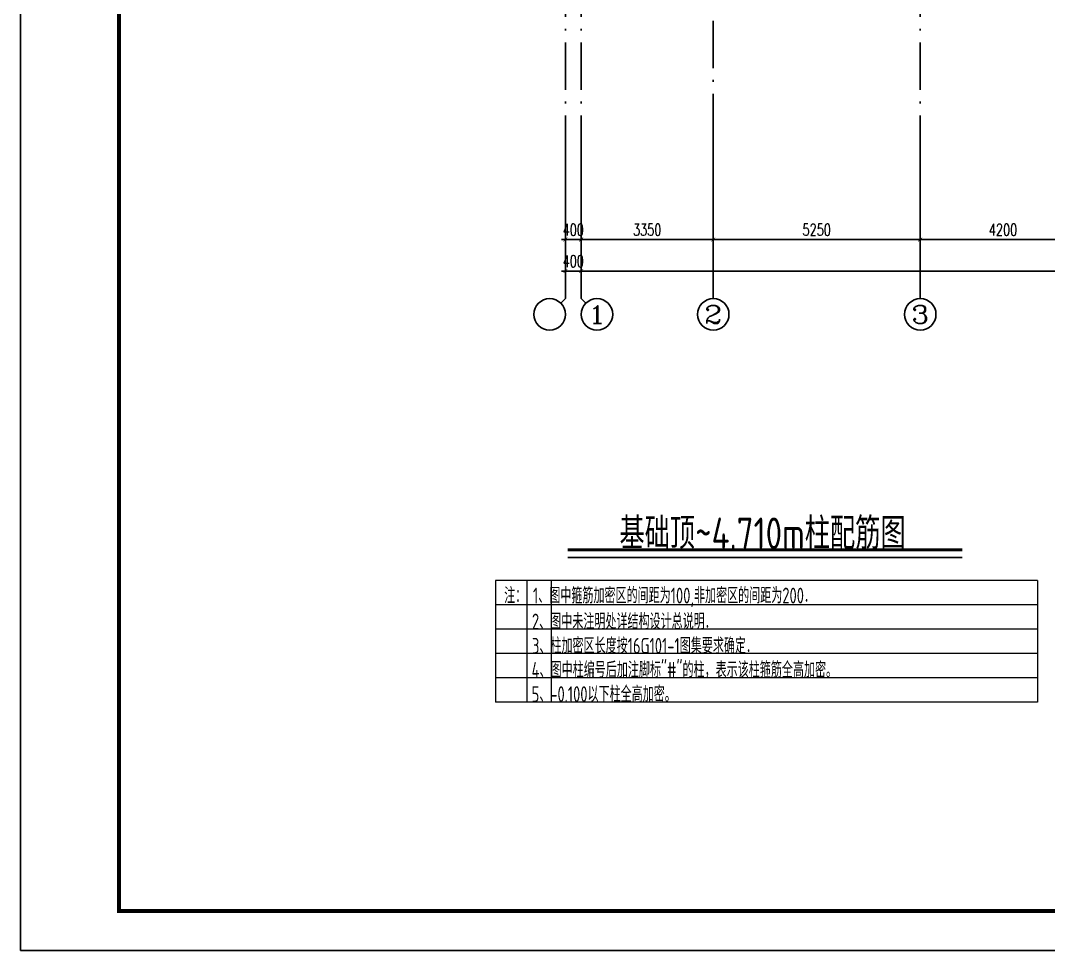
# Model space of a CAD drawing. Extents: x 169490 to 7584583, y -2399407 to 1374371.
# Drawn here: x 452338 to 478408, y 795791 to 819385 of the extents above; entities that cross this region are included whole.
import ezdxf
from ezdxf.enums import TextEntityAlignment as Align

# ---------------------------------------------------------------- set-up
doc = ezdxf.new("R2010")
doc.units = 0
doc.header["$LTSCALE"] = 100
doc.linetypes.add('D3轴线点划线', pattern=[18.5, 12, -3, 0.5, -3])
doc.layers.get('0').update_dxf_attribs({"linetype": 'CONTINUOUS'})
doc.layers.get('DEFPOINTS').update_dxf_attribs({"linetype": 'CONTINUOUS'})
for name, color, linetype in [('AXIS', 3, 'CONTINUOUS'), ('AXIS_TEXT', 4, 'CONTINUOUS'), ('C-AXIS(轴号)', 3, 'CONTINUOUS'), ('C-AXIS-T(字)', 7, 'CONTINUOUS'), ('C-DOTE', 8, 'D3轴线点划线'), ('S-0-TEXT', 7, 'CONTINUOUS'), ('图框', 140, 'CONTINUOUS'), ('文字', 7, 'CONTINUOUS'), ('门编号', 6, 'CONTINUOUS')]:
    doc.layers.add(name, color=color, linetype=linetype)
doc.layers.add('S-1-TEXT', color=7, linetype='CONTINUOUS', lineweight=18)
doc.styles.add('_TCH_AXIS', font='COMPLEX', dxfattribs={"bigfont": 'GBCBIG'})
doc.styles.add('_TCH_DIM_T3', font='SIMPLEX.shx', dxfattribs={"width": 0.705882, "bigfont": 'GBCBIG.shx'})
doc.styles.add('COMPLEX', font='COMPLEX')
doc.styles.add('TSSD_REIN', font='tssdeng.shx', dxfattribs={"width": 0.7, "bigfont": 'hztxt.shx'})
doc.dimstyles.new('_TCH_ARCH&&100', dxfattribs={"dimtxt": 297.5, "dimasz": 100, "dimexe": 250, "dimexo": 300, "dimgap": 100, "dimtad": 1, "dimdec": 0, "dimzin": 0, "dimdsep": 46, "dimtxsty": '_TCH_DIM_T3', "dimblk": 'ARCHTICK', "dimcen": 0.09, "dimclrt": 7, "dimazin": 2, "dimtfac": 1, "dimtdec": 0, "dimtix": 1, "dimtmove": 2, "dimatfit": 3, "dimfxl": 1, "dimtolj": 1, "dimtzin": 0, "dimarcsym": 0})

# ---------------------------------------------------------------- blocks, each defined once
blk = doc.blocks.new('_ARCHTICK')
at = {"const_width": 0.15}
blk.add_lwpolyline([(-0.5, -0.5), (0.5, 0.5)], dxfattribs=at)
blk = doc.blocks.new('*D1611')
at = {"layer": 'AXIS', "color": 0, "lineweight": -2, "transparency": 16777216}
for p, q in [((466556, 816029), (466556, 812779)), ((538456, 816029), (538456, 812779)), ((466556, 813029), (538456, 813029))]:
    blk.add_line(p, q, dxfattribs=at)
at = {"layer": 'DEFPOINTS', "color": 0, "transparency": 16777216}
for p in [(466556, 816329), (538456, 816329), (538456, 813029)]:
    blk.add_point(p, dxfattribs=at)
at = {"layer": 'AXIS', "color": 0, "lineweight": -2, "transparency": 16777216, "xscale": 100, "yscale": 100, "zscale": 100, "rotation": 180}
blk.add_blockref('_ARCHTICK', (466556, 813029), dxfattribs=at)
at = {"layer": 'AXIS', "color": 0, "lineweight": -2, "transparency": 16777216, "xscale": 100, "yscale": 100, "zscale": 100}
blk.add_blockref('_ARCHTICK', (538456, 813029), dxfattribs=at)
at = {"layer": 'AXIS', "color": 7, "transparency": 16777216, "insert": (502506, 813278), "char_height": 297.5, "attachment_point": 5, "style": '_TCH_DIM_T3'}
blk.add_mtext('\\A1;71900', dxfattribs=at)
blk = doc.blocks.new('*D1612')
at = {"layer": 'AXIS', "color": 0, "lineweight": -2, "transparency": 16777216}
for p, q in [((466156, 816029), (466156, 812779)), ((466556, 816029), (466556, 812779)), ((466156, 813029), (466056, 813029)), ((466156, 813029), (466556, 813029)), ((466556, 813029), (466656, 813029))]:
    blk.add_line(p, q, dxfattribs=at)
at = {"layer": 'DEFPOINTS', "color": 0, "transparency": 16777216}
for p in [(466156, 816329), (466556, 816329), (466556, 813029)]:
    blk.add_point(p, dxfattribs=at)
at = {"layer": 'AXIS', "color": 0, "lineweight": -2, "transparency": 16777216, "xscale": 100, "yscale": 100, "zscale": 100}
blk.add_blockref('_ARCHTICK', (466156, 813029), dxfattribs=at)
at = {"layer": 'AXIS', "color": 0, "lineweight": -2, "transparency": 16777216, "xscale": 100, "yscale": 100, "zscale": 100, "rotation": 180}
blk.add_blockref('_ARCHTICK', (466556, 813029), dxfattribs=at)
at = {"layer": 'AXIS', "color": 7, "transparency": 16777216, "insert": (466356, 813278), "char_height": 297.5, "attachment_point": 5, "style": '_TCH_DIM_T3'}
blk.add_mtext('\\A1;400', dxfattribs=at)
blk = doc.blocks.new('*D1613')
at = {"layer": 'AXIS', "color": 0, "lineweight": -2, "transparency": 16777216}
for p, q in [((466156, 816029), (466156, 813579)), ((466556, 816029), (466556, 813579)), ((466156, 813829), (466056, 813829)), ((466156, 813829), (466556, 813829)), ((466556, 813829), (466656, 813829))]:
    blk.add_line(p, q, dxfattribs=at)
at = {"layer": 'DEFPOINTS', "color": 0, "transparency": 16777216}
for p in [(466156, 816329), (466556, 816329), (466556, 813829)]:
    blk.add_point(p, dxfattribs=at)
at = {"layer": 'AXIS', "color": 0, "lineweight": -2, "transparency": 16777216, "xscale": 100, "yscale": 100, "zscale": 100}
blk.add_blockref('_ARCHTICK', (466156, 813829), dxfattribs=at)
at = {"layer": 'AXIS', "color": 0, "lineweight": -2, "transparency": 16777216, "xscale": 100, "yscale": 100, "zscale": 100, "rotation": 180}
blk.add_blockref('_ARCHTICK', (466556, 813829), dxfattribs=at)
at = {"layer": 'AXIS', "color": 7, "transparency": 16777216, "insert": (466356, 814078), "char_height": 297.5, "attachment_point": 5, "style": '_TCH_DIM_T3'}
blk.add_mtext('\\A1;400', dxfattribs=at)
blk = doc.blocks.new('*D1614')
at = {"layer": 'AXIS', "color": 0, "lineweight": -2, "transparency": 16777216}
for p, q in [((466556, 816029), (466556, 813579)), ((469906, 816029), (469906, 813579)), ((466556, 813829), (469906, 813829))]:
    blk.add_line(p, q, dxfattribs=at)
at = {"layer": 'DEFPOINTS', "color": 0, "transparency": 16777216}
for p in [(466556, 816329), (469906, 816329), (469906, 813829)]:
    blk.add_point(p, dxfattribs=at)
at = {"layer": 'AXIS', "color": 0, "lineweight": -2, "transparency": 16777216, "xscale": 100, "yscale": 100, "zscale": 100, "rotation": 180}
blk.add_blockref('_ARCHTICK', (466556, 813829), dxfattribs=at)
at = {"layer": 'AXIS', "color": 0, "lineweight": -2, "transparency": 16777216, "xscale": 100, "yscale": 100, "zscale": 100}
blk.add_blockref('_ARCHTICK', (469906, 813829), dxfattribs=at)
at = {"layer": 'AXIS', "color": 7, "transparency": 16777216, "insert": (468231, 814078), "char_height": 297.5, "attachment_point": 5, "style": '_TCH_DIM_T3'}
blk.add_mtext('\\A1;3350', dxfattribs=at)
blk = doc.blocks.new('*D1615')
at = {"layer": 'AXIS', "color": 0, "lineweight": -2, "transparency": 16777216}
for p, q in [((469906, 816029), (469906, 813579)), ((475156, 816029), (475156, 813579)), ((469906, 813829), (475156, 813829))]:
    blk.add_line(p, q, dxfattribs=at)
at = {"layer": 'DEFPOINTS', "color": 0, "transparency": 16777216}
for p in [(469906, 816329), (475156, 816329), (475156, 813829)]:
    blk.add_point(p, dxfattribs=at)
at = {"layer": 'AXIS', "color": 0, "lineweight": -2, "transparency": 16777216, "xscale": 100, "yscale": 100, "zscale": 100, "rotation": 180}
blk.add_blockref('_ARCHTICK', (469906, 813829), dxfattribs=at)
at = {"layer": 'AXIS', "color": 0, "lineweight": -2, "transparency": 16777216, "xscale": 100, "yscale": 100, "zscale": 100}
blk.add_blockref('_ARCHTICK', (475156, 813829), dxfattribs=at)
at = {"layer": 'AXIS', "color": 7, "transparency": 16777216, "insert": (472531, 814078), "char_height": 297.5, "attachment_point": 5, "style": '_TCH_DIM_T3'}
blk.add_mtext('\\A1;5250', dxfattribs=at)
blk = doc.blocks.new('*D1616')
at = {"layer": 'AXIS', "color": 0, "lineweight": -2, "transparency": 16777216}
for p, q in [((475156, 816029), (475156, 813579)), ((479356, 816029), (479356, 813579)), ((475156, 813829), (479356, 813829))]:
    blk.add_line(p, q, dxfattribs=at)
at = {"layer": 'DEFPOINTS', "color": 0, "transparency": 16777216}
for p in [(475156, 816329), (479356, 816329), (479356, 813829)]:
    blk.add_point(p, dxfattribs=at)
at = {"layer": 'AXIS', "color": 0, "lineweight": -2, "transparency": 16777216, "xscale": 100, "yscale": 100, "zscale": 100, "rotation": 180}
blk.add_blockref('_ARCHTICK', (475156, 813829), dxfattribs=at)
at = {"layer": 'AXIS', "color": 0, "lineweight": -2, "transparency": 16777216, "xscale": 100, "yscale": 100, "zscale": 100}
blk.add_blockref('_ARCHTICK', (479356, 813829), dxfattribs=at)
at = {"layer": 'AXIS', "color": 7, "transparency": 16777216, "insert": (477256, 814078), "char_height": 297.5, "attachment_point": 5, "style": '_TCH_DIM_T3'}
blk.add_mtext('\\A1;4200', dxfattribs=at)
blk = doc.blocks.new('_AXISO')
blk.add_circle((0, 0), 0.5)
at = {"layer": 'AXIS_TEXT', "style": 'COMPLEX', "width": 1.041667}
blk.add_attdef('A', text='', height=0.56, dxfattribs=at).set_placement((-0.25, -0.28), (0.25, -0.28), align=Align.FIT)

msp = doc.modelspace()

# ---------------------------------------------------------------- linework, layer by layer
at = {"ltscale": 10}
msp.add_lwpolyline([(549442.9, 854191.4), (454837.9, 854191.4), (454837.9, 796791.4), (549442.9, 796791.4)], close=True, dxfattribs=at)
at = {"layer": 'C-AXIS(轴号)'}
for p, q in [((466155.9, 816328.9), (466155.9, 812328.9)), ((466555.9, 816328.9), (466555.9, 812328.9)), ((469905.9, 816328.9), (469905.9, 812328.9)), ((475155.9, 816328.9), (475155.9, 812328.9)), ((466038.7, 812211.7), (466155.9, 812328.9)), ((466673, 812211.7), (466555.9, 812328.9))]:
    msp.add_line(p, q, dxfattribs=at)
at = {"layer": 'C-DOTE'}
for p, q in [((466155.9, 841028.9), (466155.9, 816328.9)), ((466555.9, 841028.9), (466555.9, 816328.9)), ((475155.9, 841028.9), (475155.9, 816328.9)), ((469905.9, 828628.9), (469905.9, 816328.9))]:
    msp.add_line(p, q, dxfattribs=at)
at = {"layer": 'S-1-TEXT', "color": 8}
for p, q in [((478134.5, 805176), (464379.6, 805176)), ((464379.6, 805176), (464379.6, 802092.8)), ((465180.5, 805176), (465180.5, 802092.8)), ((465798, 805176), (465798, 802092.8)), ((478134.5, 804559.3), (464379.6, 804559.3)), ((478134.5, 803942.7), (464379.6, 803942.7)), ((478134.5, 803942.7), (464379.6, 803942.7)), ((478134.5, 803942.7), (464379.6, 803942.7)), ((478134.5, 803326.1), (464379.6, 803326.1)), ((478134.5, 802709.4), (464379.6, 802709.4)), ((478134.5, 802092.8), (464379.6, 802092.8))]:
    msp.add_line(p, q, dxfattribs=at)
msp.add_lwpolyline([(478134.5, 805176), (478134.5, 802092.8)], dxfattribs=at)
at = {"layer": '图框'}
msp.add_lwpolyline([(452337.9, 795791.4), (557437.9, 795791.4), (557437.9, 855191.4), (452337.9, 855191.4)], close=True, dxfattribs=at)
at = {"layer": '图框', "const_width": 100}
msp.add_lwpolyline([(454837.9, 796791.4), (556437.9, 796791.4), (556437.9, 854191.4), (454837.9, 854191.4)], close=True, dxfattribs=at)
at = {"layer": '文字'}
msp.add_line((466217, 805757.3), (476221.5, 805757.3), dxfattribs=at)
at = {"layer": '文字', "const_width": 75}
msp.add_lwpolyline([(466217, 805953.1), (476221.5, 805953.1)], dxfattribs=at)

# ---------------------------------------------------------------- block references
at = {"layer": 'C-AXIS(轴号)', "xscale": 800, "yscale": 800, "zscale": 800}
msp.add_blockref('_AXISO', (465755.9, 811928.9), dxfattribs=at)
at = {"layer": 'C-AXIS(轴号)'}
ref = msp.add_blockref('_AXISO', (466955.9, 811928.9), dxfattribs=dict(at, xscale=800, yscale=800, zscale=800))
ref.add_attrib('A', '1', dxfattribs={"layer": 'C-AXIS-T(字)', "height": 452.5, "style": '_TCH_AXIS', "width": 2.333333}).set_placement((466729.6, 811702.6), (467182.1, 811702.6), align=Align.FIT)
ref = msp.add_blockref('_AXISO', (469905.9, 811928.9), dxfattribs=dict(at, xscale=800, yscale=800, zscale=800))
ref.add_attrib('A', '2', dxfattribs={"layer": 'C-AXIS-T(字)', "height": 452.5, "style": '_TCH_AXIS', "width": 1.5}).set_placement((469679.6, 811702.6), (470132.1, 811702.6), align=Align.FIT)
ref = msp.add_blockref('_AXISO', (475155.9, 811928.9), dxfattribs=dict(at, xscale=800, yscale=800, zscale=800))
ref.add_attrib('A', '3', dxfattribs={"layer": 'C-AXIS-T(字)', "height": 452.5, "style": '_TCH_AXIS', "width": 1.5}).set_placement((474929.6, 811702.6), (475382.1, 811702.6), align=Align.FIT)

# ---------------------------------------------------------------- texts
at = {"layer": 'S-0-TEXT', "style": 'TSSD_REIN', "width": 0.7}
for s, p in [('注： 1、图中箍筋加密区的间距为100,非加密区的间距为200．', (464604, 804596, -2339.2)), ('2、图中未注明处详结构设计总说明．', (465308.8, 803937.2, 27253.5)), ('3、柱加密区长度按16G101-1图集要求确定．', (465308.8, 803320.5, 27253.5)), ('4、图中柱编号后加注脚标"#"的柱，表示该柱箍筋全高加密。', (465300.3, 802711.3, 28423.1)), ('5、-0.100以下柱全高加密。', (465300.3, 802094.7, 28423.1))]:
    msp.add_text(s, height=400, rotation=359.99983, dxfattribs=at).set_placement(p)
at = {"layer": '门编号', "color": 7, "style": 'TSSD_REIN', "width": 0.8}
msp.add_text('基础顶~4.710m柱配筋图', height=800, dxfattribs=at).set_placement((471156.9, 806415.9), align=Align.MIDDLE)

# ---------------------------------------------------------------- dimensions: what is measured, and where the dimension line sits
at = {"layer": 'AXIS'}
for p1, p2, distance, picture, middle in [((466155.9, 816328.9), (466555.9, 816328.9), -3300, '*D1612', (466355.9, 813277.6)), ((466155.9, 816328.9), (466555.9, 816328.9), -2500, '*D1613', (466355.9, 814077.6)), ((466555.9, 816328.9), (538455.9, 816328.9), -3300, '*D1611', (502505.9, 813277.6)), ((466555.9, 816328.9), (469905.9, 816328.9), -2500, '*D1614', (468230.9, 814077.6)), ((469905.9, 816328.9), (475155.9, 816328.9), -2500, '*D1615', (472530.9, 814077.6)), ((475155.9, 816328.9), (479355.9, 816328.9), -2500, '*D1616', (477255.9, 814077.6))]:
    dim = msp.add_aligned_dim(p1=p1, p2=p2, distance=distance, dimstyle='_TCH_ARCH&&100', dxfattribs=at)
    dim.commit()
    dim.dimension.update_dxf_attribs({"geometry": picture, "text_midpoint": middle})

doc.saveas('drawing.dxf')
